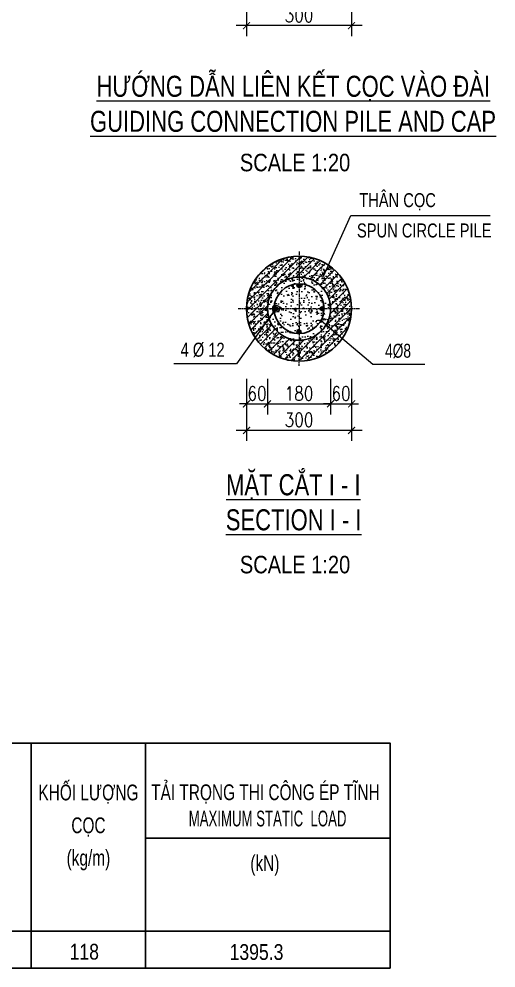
# Model space of a CAD drawing. Header units: millimetres. Extents: x -1359830 to -1240265, y -705366 to -618243.
# Drawn here: x -1274439 to -1268990, y -640217 to -629380 of the extents above; entities that cross this region are included whole.
import ezdxf
from ezdxf.enums import TextEntityAlignment as Align

# ---------------------------------------------------------------- set-up
doc = ezdxf.new("R2010")
doc.units = ezdxf.units.MM
doc.header["$MEASUREMENT"] = 0
doc.header["$PDMODE"] = 3
doc.header["$PDSIZE"] = 50
doc.linetypes.add('CENTER', pattern=[50.8, 31.75, -6.35, 6.35, -6.35])
for name, color, linetype, lineweight in [('1.NET BAO-F', 3, 'Continuous', 25), ('10.CAT-F', 6, 'Continuous', 50), ('2.THEP CHU-F', 4, 'Continuous', 30), ('4.DIM-F', 1, 'Continuous', 15), ('5.HATCH-F', 8, 'Continuous', 5), ('6.NET TRUC-F', 5, 'CENTER', 15), ('7.TEXT-F', 4, 'Continuous', 20), ('7.TEXT-F @ 20', 4, 'Continuous', 20), ('G-25CO', 7, 'Continuous', 13), ('KC-NET THUONG', 8, 'Continuous', 18), ('S-dims', 8, 'Continuous', 18), ('Tables', 130, 'Continuous', 25), ('Thep dai', 3, 'Continuous', 25)]:
    doc.layers.add(name, color=color, linetype=linetype, lineweight=lineweight)
doc.styles.add('Arial', font='arial.ttf')
doc.styles.add('GHD Standard Arial', font='ARIALN.TTF')
doc.styles.add('Vnsimli', font='vnsimli.shx', dxfattribs={"width": 0.8})
doc.dimstyles.new('D1-20', dxfattribs={"dimscale": 20, "dimtxt": 2, "dimasz": 1, "dimexe": 1.5, "dimexo": 0, "dimgap": 0.5, "dimtad": 1, "dimdec": 0, "dimzin": 0, "dimdsep": 46, "dimtxsty": 'Vnsimli', "dimblk": 'ARCHTICK', "dimcen": 1, "dimdle": 1.5, "dimclrd": 256, "dimclre": 256, "dimclrt": 2, "dimadec": 0, "dimazin": 0, "dimtfac": 1, "dimtdec": 0, "dimtix": 1, "dimtmove": 2, "dimatfit": 2, "dimldrblk": 'ARCHTICK', "dimfxl": 1, "dimtolj": 1, "dimtzin": 0, "dimlwd": -1, "dimlwe": -1, "dimarcsym": 0})

# ---------------------------------------------------------------- blocks, each defined once
blk = doc.blocks.new('GHD_G_2121')
at = {"layer": '10.CAT-F', "style": 'GHD Standard Arial'}
for tag, p in [('GHD_TITLE_001', (-51.13, 18.33)), ('GHD_TITLE_002', (-51.51, 10))]:
    blk.add_attdef(tag, p, '', height=5, dxfattribs=at)
at = {"layer": 'G-25CO', "style": 'GHD Standard Arial', "flags": 8}
blk.add_attdef('GHD_SCALE_TITLE', text='', height=2.5, dxfattribs=at).set_placement((0, -2.97), align=Align.MIDDLE_CENTER)
blk = doc.blocks.new('_ARCHTICK')
at = {"layer": 'KC-NET THUONG', "color": 0, "linetype": 'ByBlock', "const_width": 0.15}
blk.add_lwpolyline([(-0.5, -0.5), (0.5, 0.5)], dxfattribs=at)
blk = doc.blocks.new('*D58')
at = {"layer": '4.DIM-F', "transparency": 16777216}
for p, q in [((-1306254.1, -624185.8), (-1306254.1, -624287)), ((-1306194.1, -624185.8), (-1306194.1, -624287)), ((-1306254.1, -624257), (-1306274.1, -624257)), ((-1306254.1, -624257), (-1306194.1, -624257)), ((-1306194.1, -624257), (-1306174.1, -624257))]:
    blk.add_line(p, q, dxfattribs=at)
at = {"layer": 'DEFPOINTS', "color": 0, "transparency": 16777216}
for p in [(-1306254.1, -624185.8), (-1306194.1, -624185.8), (-1306194.1, -624257)]:
    blk.add_point(p, dxfattribs=at)
at = {"layer": '4.DIM-F', "transparency": 16777216, "xscale": 20, "yscale": 20, "zscale": 20}
blk.add_blockref('_ARCHTICK', (-1306254.1, -624257), dxfattribs=at)
at = {"layer": '4.DIM-F', "transparency": 16777216, "xscale": 20, "yscale": 20, "zscale": 20, "rotation": 180}
blk.add_blockref('_ARCHTICK', (-1306194.1, -624257), dxfattribs=at)
at = {"layer": '4.DIM-F', "color": 2, "transparency": 16777216, "insert": (-1306224.1, -624227), "char_height": 40, "attachment_point": 5, "style": 'Vnsimli'}
blk.add_mtext('\\A1;60', dxfattribs=at)
blk = doc.blocks.new('*D59')
at = {"layer": '4.DIM-F', "transparency": 16777216}
for p, q in [((-1306194.1, -624185.8), (-1306194.1, -624287)), ((-1306014.1, -624185.8), (-1306014.1, -624287)), ((-1306224.1, -624257), (-1305984.1, -624257))]:
    blk.add_line(p, q, dxfattribs=at)
at = {"layer": 'DEFPOINTS', "color": 0, "transparency": 16777216}
for p in [(-1306194.1, -624185.8), (-1306014.1, -624185.8), (-1306014.1, -624257)]:
    blk.add_point(p, dxfattribs=at)
at = {"layer": '4.DIM-F', "transparency": 16777216, "xscale": 20, "yscale": 20, "zscale": 20, "rotation": 180}
blk.add_blockref('_ARCHTICK', (-1306194.1, -624257), dxfattribs=at)
at = {"layer": '4.DIM-F', "transparency": 16777216, "xscale": 20, "yscale": 20, "zscale": 20}
blk.add_blockref('_ARCHTICK', (-1306014.1, -624257), dxfattribs=at)
at = {"layer": '4.DIM-F', "color": 2, "transparency": 16777216, "insert": (-1306104.1, -624227), "char_height": 40, "attachment_point": 5, "style": 'Vnsimli'}
blk.add_mtext('\\A1;180', dxfattribs=at)
blk = doc.blocks.new('*D60')
at = {"layer": '4.DIM-F', "transparency": 16777216}
for p, q in [((-1306014.1, -624185.8), (-1306014.1, -624287)), ((-1305954.1, -624185.8), (-1305954.1, -624287)), ((-1306014.1, -624257), (-1306034.1, -624257)), ((-1306014.1, -624257), (-1305954.1, -624257)), ((-1305954.1, -624257), (-1305934.1, -624257))]:
    blk.add_line(p, q, dxfattribs=at)
at = {"layer": 'DEFPOINTS', "color": 0, "transparency": 16777216}
for p in [(-1306014.1, -624185.8), (-1305954.1, -624185.8), (-1305954.1, -624257)]:
    blk.add_point(p, dxfattribs=at)
at = {"layer": '4.DIM-F', "transparency": 16777216, "xscale": 20, "yscale": 20, "zscale": 20}
blk.add_blockref('_ARCHTICK', (-1306014.1, -624257), dxfattribs=at)
at = {"layer": '4.DIM-F', "transparency": 16777216, "xscale": 20, "yscale": 20, "zscale": 20, "rotation": 180}
blk.add_blockref('_ARCHTICK', (-1305954.1, -624257), dxfattribs=at)
at = {"layer": '4.DIM-F', "color": 2, "transparency": 16777216, "insert": (-1305984.1, -624227), "char_height": 40, "attachment_point": 5, "style": 'Vnsimli'}
blk.add_mtext('\\A1;60', dxfattribs=at)
blk = doc.blocks.new('*D61')
at = {"layer": '4.DIM-F', "transparency": 16777216}
for p, q in [((-1306254.1, -624185.8), (-1306254.1, -624363)), ((-1305954.1, -624185.8), (-1305954.1, -624363)), ((-1305924.1, -624333), (-1306284.1, -624333))]:
    blk.add_line(p, q, dxfattribs=at)
at = {"layer": 'DEFPOINTS', "color": 0, "transparency": 16777216}
for p in [(-1306254.1, -624185.8), (-1305954.1, -624185.8), (-1306254.1, -624333)]:
    blk.add_point(p, dxfattribs=at)
at = {"layer": '4.DIM-F', "transparency": 16777216, "xscale": 20, "yscale": 20, "zscale": 20, "rotation": 180}
blk.add_blockref('_ARCHTICK', (-1306254.1, -624333), dxfattribs=at)
at = {"layer": '4.DIM-F', "transparency": 16777216, "xscale": 20, "yscale": 20, "zscale": 20}
blk.add_blockref('_ARCHTICK', (-1305954.1, -624333), dxfattribs=at)
at = {"layer": '4.DIM-F', "color": 2, "transparency": 16777216, "insert": (-1306104.1, -624303), "char_height": 40, "attachment_point": 5, "style": 'Vnsimli'}
blk.add_mtext('\\A1;300', dxfattribs=at)
blk = doc.blocks.new('*D67')
at = {"layer": '4.DIM-F', "transparency": 16777216}
for p, q in [((-1306254.1, -623006.4), (-1306254.1, -623207.2)), ((-1305954.1, -623006.4), (-1305954.1, -623207.2)), ((-1305924.1, -623177.2), (-1306284.1, -623177.2))]:
    blk.add_line(p, q, dxfattribs=at)
at = {"layer": 'DEFPOINTS', "color": 0, "transparency": 16777216}
for p in [(-1306254.1, -623006.4), (-1305954.1, -623006.4), (-1306254.1, -623177.2)]:
    blk.add_point(p, dxfattribs=at)
at = {"layer": '4.DIM-F', "transparency": 16777216, "xscale": 20, "yscale": 20, "zscale": 20, "rotation": 180}
blk.add_blockref('_ARCHTICK', (-1306254.1, -623177.2), dxfattribs=at)
at = {"layer": '4.DIM-F', "transparency": 16777216, "xscale": 20, "yscale": 20, "zscale": 20}
blk.add_blockref('_ARCHTICK', (-1305954.1, -623177.2), dxfattribs=at)
at = {"layer": '4.DIM-F', "color": 2, "transparency": 16777216, "insert": (-1306104.1, -623147.2), "char_height": 40, "attachment_point": 5, "style": 'Vnsimli'}
blk.add_mtext('\\A1;300', dxfattribs=at)
blk = doc.blocks.new('e')
at = {"layer": '2.THEP CHU-F'}
h = blk.add_hatch(color=256, dxfattribs=at)
h.paths.add_polyline_path([(-1306098.9, -623919.2, 0.41538), (-1306104.2, -623914), (-1306104.2, -623924.5, 0.415511)])
h.paths.add_polyline_path([(-1306104.2, -623914, 0.413048), (-1306109.4, -623919.2, 0.412917), (-1306104.2, -623924.5)])
h = blk.add_hatch(color=256, dxfattribs=at)
h.paths.add_polyline_path([(-1306168.5, -623980.3, 0.41538), (-1306175.1, -623983.7), (-1306165.1, -623986.9, 0.415511)])
h.paths.add_polyline_path([(-1306175.1, -623983.7, 0.413048), (-1306171.7, -623990.3, 0.412917), (-1306165.1, -623986.9)])
h = blk.add_hatch(color=256, dxfattribs=at)
h.paths.add_polyline_path([(-1306036.5, -623990.2, 0.41538), (-1306033.1, -623983.6), (-1306043.1, -623986.8, 0.415511)])
h.paths.add_polyline_path([(-1306033.1, -623983.6, 0.413048), (-1306039.7, -623980.2, 0.412917), (-1306043.1, -623986.8)])
h = blk.add_hatch(color=256, dxfattribs=at)
h.paths.add_polyline_path([(-1306108.4, -624054.4, 0.41538), (-1306101, -624055.5), (-1306107.2, -624047, 0.415511)])
h.paths.add_polyline_path([(-1306101, -624055.5, 0.413048), (-1306099.9, -624048.2, 0.412917), (-1306107.2, -624047)])
at = {"layer": '5.HATCH-F'}
h = blk.add_hatch(dxfattribs=at)
h.set_pattern_fill('ANSI31', color=256, scale=5, style=0)
h.set_pattern_definition([(45, (-1347035.044, -606634.651), (-11.22532, 11.22532), [])])
edge = h.paths.add_edge_path()
edge.add_arc((-1306104.1, -623985.2), 150, 0, 360)
edge = h.paths.add_edge_path(flags=17)
edge.add_arc((-1306104.1, -623985.2), 90, 0, 360)
h = blk.add_hatch(dxfattribs=at)
h.set_pattern_fill('AR-CONC', color=256, scale=0.15, style=0)
h.set_pattern_definition([(50, (-1347035.044, -606634.651), (27.3277, -2.390863), [2.8575, -31.4325]), (355, (-1347035.044, -606634.651), (-5.286424, 28.658496), [2.286, -25.146]), (100.451, (-1347032.767, -606634.85), (22.041375, 26.267503), [2.4285, -26.7135]), (46.1842, (-1347035.044, -606627.03), (40.661856, -6.30635), [4.28625, -47.14875]), (96.6356, (-1347031.655, -606627.557), (35.610635, 37.113833), [3.64275, -40.07025]), (351.184, (-1347035.044, -606627.03), (35.61069, 37.113768), [3.429, -37.719]), (21, (-1347031.234, -606628.936), (22.742232, -15.339828), [2.8575, -31.4325]), (326, (-1347031.234, -606628.936), (9.270304, 27.628195), [2.286, -25.146]), (71.4514, (-1347029.34, -606630.215), (32.012474, 12.288429), [2.4285, -26.7135]), (37.5, (-1347035.044, -606634.651), (0.4632905, 12.6832558), [0, -24.8412, 0, -25.527, 0, -25.24125]), (7.5, (-1347035.044, -606634.651), (10.0229494, 15.0270862), [0, -14.5542, 0, -24.2697, 0, -9.62025]), (327.5, (-1347043.54, -606634.651), (20.3385893, -0.8593116), [0, -9.525, 0, -29.718, 0, -39.4335]), (317.5, (-1347047.35, -606634.651), (22.219377, 3.813974), [0, -12.3825, 0, -19.7358, 0, -28.0035])])
edge = h.paths.add_edge_path()
edge.add_arc((-1306104.1, -623985.2), 150, 0, 360)
edge = h.paths.add_edge_path(flags=17)
edge.add_arc((-1306104.1, -623985.2), 90, 0, 360)
h = blk.add_hatch(dxfattribs=at)
h.set_pattern_fill('AR-CONC', color=256, scale=0.225, style=0)
h.set_pattern_definition([(50, (-1310771.01, -624169.664), (40.99155, -3.5863), [4.28625, -47.14875]), (355, (-1310771.01, -624169.664), (-7.92964, 42.98774), [3.429, -37.719]), (100.451, (-1310767.594, -624169.963), (33.06206, 39.40125), [3.64275, -40.07025]), (46.1842, (-1310771.01, -624158.234), (60.9928, -9.4595), [6.4294, -70.7231]), (96.6356, (-1310765.93, -624159.02), (53.41595, 55.67075), [5.4641, -60.1054]), (351.184, (-1310771.01, -624158.234), (53.416, 55.67065), [5.1435, -56.5785]), (21, (-1310765.295, -624161.092), (34.11335, -23.00974), [4.28625, -47.14875]), (326, (-1310765.295, -624161.09), (13.90546, 41.4423), [3.429, -37.719]), (71.4514, (-1310762.452, -624163.01), (48.0187, 18.43264), [3.64275, -40.07025]), (37.5, (-1310771.01, -624169.664), (0.694936, 19.024884), [0, -37.2618, 0, -38.2905, 0, -37.86187]), (7.5, (-1310771.01, -624169.664), (15.03442, 22.54063), [0, -21.8313, 0, -36.40455, 0, -14.43037]), (327.5, (-1310783.754, -624169.664), (30.507884, -1.288967), [0, -14.2875, 0, -44.577, 0, -59.15025]), (317.5, (-1310789.47, -624169.664), (33.32907, 5.72096), [0, -18.57375, 0, -29.6037, 0, -42.00525])])
edge = h.paths.add_edge_path()
edge.add_arc((-1306104.1, -623985.2), 90, 0, 360)
at = {"layer": '1.NET BAO-F', "ltscale": 10}
for radius in [150, 90]:
    blk.add_circle((-1306104.1, -623985.2), radius, dxfattribs=at)
at = {"layer": '2.THEP CHU-F'}
for centre in [(-1306104.1, -623919.2), (-1306170.1, -623985.2), (-1306038.1, -623985.2), (-1306104.2, -624051.3)]:
    blk.add_circle(centre, 5.25, dxfattribs=at)
at = {"layer": '6.NET TRUC-F', "linetype": 'CENTER', "ltscale": 0.3}
for p, q in [((-1306104.1, -623822.2), (-1306104.2, -624148.2)), ((-1306278, -623985.2), (-1305930.3, -623985.2))]:
    blk.add_line(p, q, dxfattribs=at)
at = {"layer": 'Thep dai', "ltscale": 10}
blk.add_circle((-1306104.1, -623985.2), 71.2, dxfattribs=at)
at = {"layer": '7.TEXT-F @ 20'}
ref = blk.add_blockref('GHD_G_2121', (-1306120.9, -623560.4), dxfattribs=dict(at, xscale=20, yscale=20, zscale=20))
ref.add_attrib('GHD_TITLE_001', '%%UHƯỚNG DẪN LIÊN KẾT CỌC VÀO ĐÀI', (-1306682.6, -623380.4), dxfattribs={"layer": '7.TEXT-F', "height": 60, "style": 'Arial', "width": 0.75})
ref.add_attrib('GHD_SCALE_TITLE', 'SCALE 1:20', dxfattribs={"layer": 'G-25CO', "height": 50, "style": 'GHD Standard Arial'}).set_placement((-1306115.5, -623568.1), align=Align.MIDDLE_CENTER)
ref.add_attrib('GHD_TITLE_002', '%%UGUIDING CONNECTION PILE AND CAP', (-1306701, -623480.4), dxfattribs={"layer": '7.TEXT-F', "height": 60, "style": 'Arial', "width": 0.75})
ref = blk.add_blockref('GHD_G_2121', (-1306120.9, -624698), dxfattribs=dict(at, xscale=20, yscale=20, zscale=20))
ref.add_attrib('GHD_TITLE_001', '%%UMẶT CẮT I - I', (-1306312.5, -624518), dxfattribs={"layer": '7.TEXT-F', "height": 60, "style": 'Arial', "width": 0.75})
ref.add_attrib('GHD_SCALE_TITLE', 'SCALE 1:20', dxfattribs={"layer": 'G-25CO', "height": 50, "style": 'GHD Standard Arial'}).set_placement((-1306115.5, -624715.8), align=Align.MIDDLE_CENTER)
ref.add_attrib('GHD_TITLE_002', '%%USECTION I - I', (-1306313.3, -624618), dxfattribs={"layer": '7.TEXT-F', "height": 60, "style": 'Arial', "width": 0.75})
at = {"layer": '7.TEXT-F', "style": 'Arial'}
for s, rotation, width, p in [('THÂN CỌC', 0.0096, 0.75, (-1305932.1, -623695.5)), ('SPUN CIRCLE PILE', 0.0096, 0.75, (-1305938.7, -623782.1)), ('4 %%C 12', 359.9904, 0.75, (-1306442.4, -624122.4)), ('4%%C8', 0.0096, 0.7, (-1305858.3, -624125.4))]:
    blk.add_text(s, height=40, rotation=rotation, dxfattribs=dict(at, width=width)).set_placement(p)
at = {"layer": '4.DIM-F'}
for base, p1, p2, picture, middle in [((-1306254.1, -623177.2), (-1305954.1, -623006.4), (-1306254.1, -623006.4), '*D67', (-1306104.1, -623147.2)), ((-1306254.1, -624333), (-1305954.1, -624185.8), (-1306254.1, -624185.8), '*D61', (-1306104.1, -624303)), ((-1306194.1, -624257), (-1306254.1, -624185.8), (-1306194.1, -624185.8), '*D58', (-1306224.1, -624227)), ((-1306014.1, -624257), (-1306194.1, -624185.8), (-1306014.1, -624185.8), '*D59', (-1306104.1, -624227)), ((-1305954.1, -624257), (-1306014.1, -624185.8), (-1305954.1, -624185.8), '*D60', (-1305984.1, -624227))]:
    dim = blk.add_linear_dim(base=base, p1=p1, p2=p2, dimstyle='D1-20', dxfattribs=at)
    dim.commit()
    dim.dimension.update_dxf_attribs({"geometry": picture, "text_midpoint": middle})
blk.add_leader([(-1306033.8, -623892.8), (-1305956.1, -623719.2), (-1305558.6, -623719.2)], dimstyle='D1-20', dxfattribs=at)
for points, override in [([(-1306170.1, -623985.2), (-1306282.5, -624143.2), (-1306461.4, -624143.2)], {"dimldrblk": 'Origin2'}), ([(-1306041.2, -624018.6), (-1305893.5, -624143.5), (-1305745.3, -624143.6)], {"dimldrblk": 'Oblique'})]:
    blk.add_leader(points, dimstyle='D1-20', override=override, dxfattribs=at)

msp = doc.modelspace()

# ---------------------------------------------------------------- linework, layer by layer
at = {"layer": 'Tables'}
for p, q in [((-1274299.43, -637648.61), (-1274299.43, -640216.73)), ((-1272992.36, -637648.61), (-1272992.36, -640216.73)), ((-1272992.36, -637648.61), (-1272992.36, -640183.42)), ((-1272992.36, -637648.61), (-1272992.36, -640216.73)), ((-1272992.36, -638734.79), (-1270200.16, -638734.79)), ((-1294863.89, -639796.87), (-1270200.16, -639796.87))]:
    msp.add_line(p, q, dxfattribs=at)
msp.add_lwpolyline([(-1270200.16, -640216.73), (-1294863.89, -640216.73), (-1294863.89, -637648.61), (-1297832.88, -637648.61), (-1297832.88, -640216.73), (-1294863.89, -640216.73), (-1294863.89, -637648.61), (-1270200.16, -637648.61)], close=True, dxfattribs=at)

# ---------------------------------------------------------------- block references
at = {"layer": 'S-dims', "xscale": 4, "yscale": 4, "zscale": 4}
msp.add_blockref('e', (3953176.12, 1863253.29), dxfattribs=at)

# ---------------------------------------------------------------- texts
at = {"layer": '7.TEXT-F', "style": 'Arial'}
for s, width, p in [('KHỐI LƯỢNG', 0.7, (-1273645.89, -638212.19)), ('TẢI TRỌNG THI CÔNG ÉP TĨNH ', 0.7, (-1271599.45, -638209.67)), ('CỌC', 0.7, (-1273645.89, -638587.19)), ('MAXIMUM STATIC  LOAD', 0.6, (-1271599.45, -638509.67)), ('(kg/m)', 0.7, (-1273645.89, -638957.96)), ('(kN)', 0.7, (-1271630.35, -639019.87))]:
    msp.add_text(s, height=180, dxfattribs=dict(at, width=width)).set_placement(p, align=Align.MIDDLE_CENTER)
at = {"layer": '7.TEXT-F', "style": 'Arial', "width": 0.8}
for s, p in [('118', (-1273861.19, -640120.45)), ('1395.3', (-1272033.78, -640124.25))]:
    msp.add_text(s, height=180, dxfattribs=at).set_placement(p)

doc.saveas('drawing.dxf')
